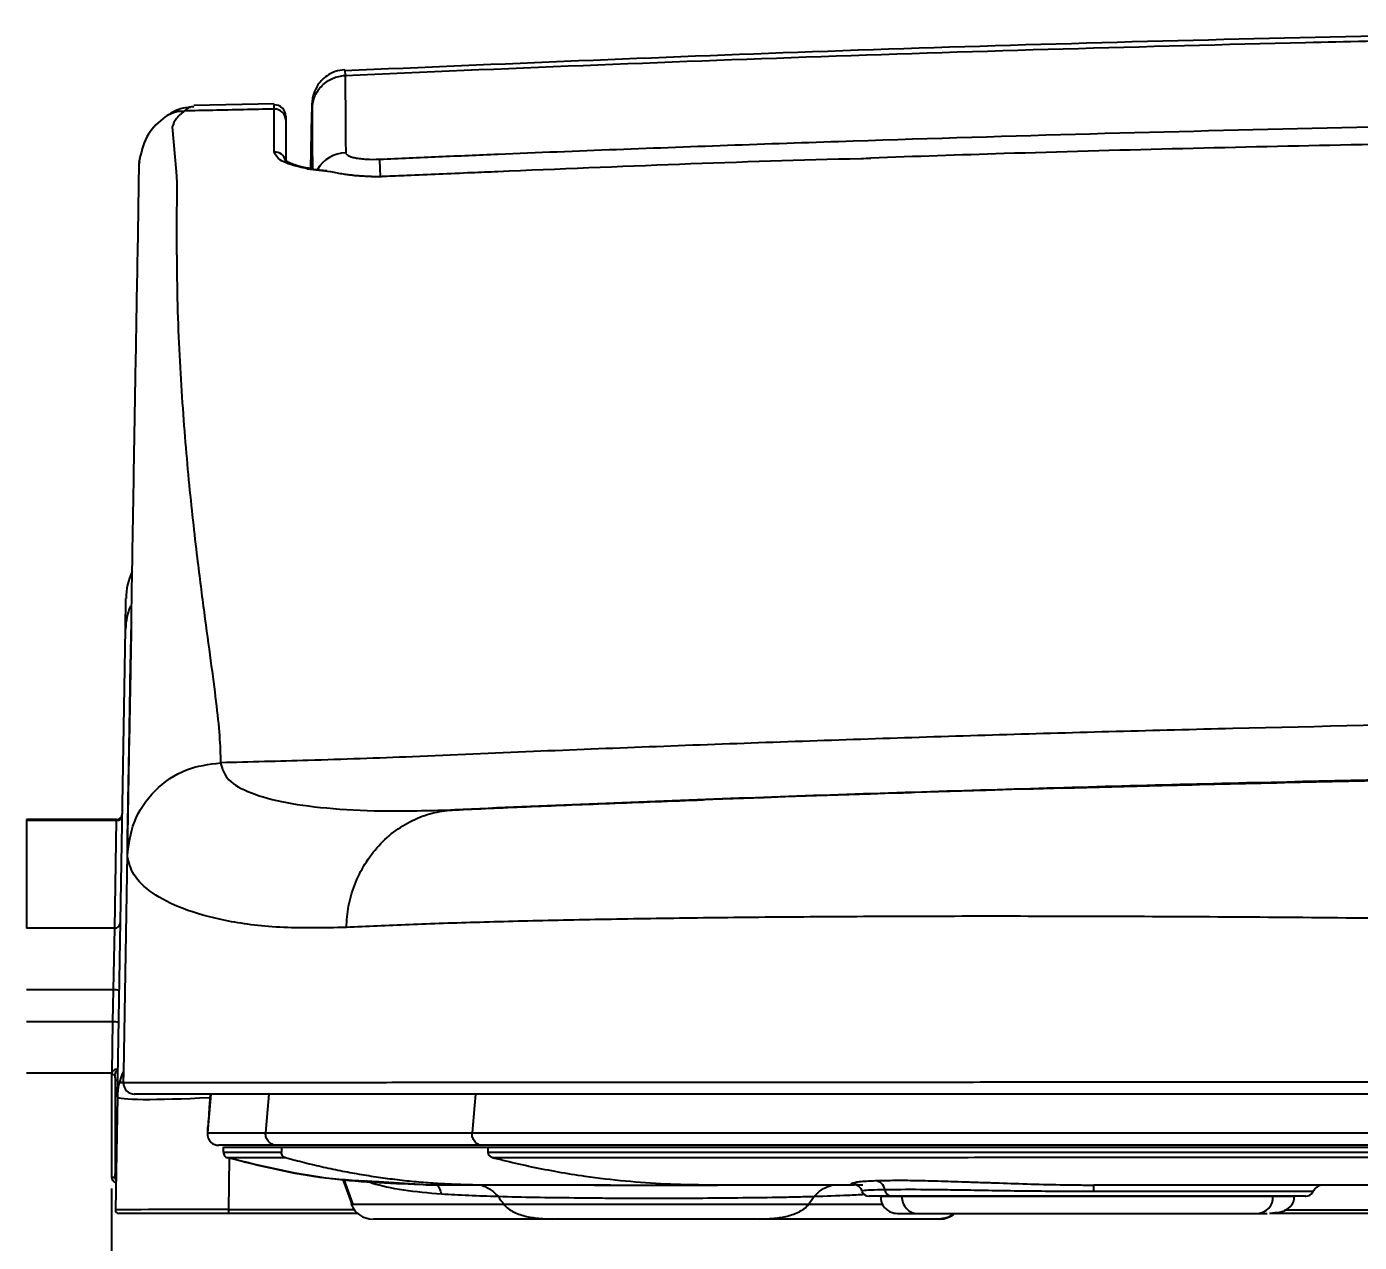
# Model space of a CAD drawing. Header units: millimetres. Extents: x 136 to 1356, y 36 to 868.
# Drawn here: x 903 to 1020.2, y 134.5 to 241.5 of the extents above; entities that cross this region are included whole.
import ezdxf

# ---------------------------------------------------------------- set-up
doc = ezdxf.new("R2010")
doc.units = ezdxf.units.MM
doc.header["$LTSCALE"] = 20
doc.layers.add('____', color=7, linetype='Continuous')
doc.styles.add('style1', font='gbeitc.shx')
doc.styles.add('유형1', font='gbeitc.shx', dxfattribs={"height": 8})
doc.dimstyles.new('ISO-25', dxfattribs={"dimtxt": 2.5, "dimasz": 3, "dimexe": 1.25, "dimexo": 0.5, "dimgap": 1, "dimtad": 3, "dimtoh": 1, "dimdsep": 46, "dimtxsty": '유형1', "dimcen": 2.5, "dimclrd": 5, "dimclre": 5, "dimclrt": 5, "dimadec": 0, "dimazin": 0, "dimtfac": 1, "dimtmove": 0, "dimatfit": 3, "dimfxl": 1, "dimarcsym": 0})

# ---------------------------------------------------------------- blocks, each defined once
blk = doc.blocks.new('*D11')
at = {"layer": '____', "color": 2, "lineweight": -2, "transparency": 16777216}
for p, q in [((1291.55, 139.67), (1291.55, 74.8)), ((910.46, 139.26), (910.46, 74.8)), ((1281.55, 77.3), (920.46, 77.3))]:
    blk.add_line(p, q, dxfattribs=at)
at = {"layer": '____', "color": 2, "transparency": 16777216}
for points in [[(920.46, 78.96), (920.46, 75.63), (910.46, 77.3)], [(1281.55, 78.96), (1281.55, 75.63), (1291.55, 77.3)]]:
    blk.add_solid(points, dxfattribs=at)
at = {"layer": 'Defpoints', "color": 0, "transparency": 16777216}
for p in [(910.46, 140.26), (1291.55, 140.67), (910.46, 77.3)]:
    blk.add_point(p, dxfattribs=at)
at = {"layer": '____', "color": 2, "transparency": 16777216, "insert": (1101, 84.3), "char_height": 12, "attachment_point": 5, "style": 'style1'}
blk.add_mtext('381', dxfattribs=at)
blk = doc.blocks.new('*D12')
at = {"layer": '____', "color": 2, "lineweight": -2, "transparency": 16777216}
for p, q in [((841.8, 142.66), (841.8, 36.17)), ((1291.55, 139.67), (1291.55, 36.17)), ((851.8, 38.67), (1281.55, 38.67))]:
    blk.add_line(p, q, dxfattribs=at)
at = {"layer": '____', "color": 2, "transparency": 16777216}
for points in [[(851.8, 40.34), (851.8, 37.01), (841.8, 38.67)], [(1281.55, 40.34), (1281.55, 37.01), (1291.55, 38.67)]]:
    blk.add_solid(points, dxfattribs=at)
at = {"layer": 'Defpoints', "color": 0, "transparency": 16777216}
for p in [(841.8, 143.66), (1291.55, 140.67), (1291.55, 38.67)]:
    blk.add_point(p, dxfattribs=at)
at = {"layer": '____', "color": 2, "transparency": 16777216, "insert": (1066.67, 45.67), "char_height": 12, "attachment_point": 5, "style": 'style1'}
blk.add_mtext('450', dxfattribs=at)

msp = doc.modelspace()

# ---------------------------------------------------------------- linework, layer by layer
at = {"color": 7, "linetype": 'Continuous', "lineweight": 25}
for p, q in [((924.77, 234.69), (917.72, 234.53)), ((928.07, 233.74), (927.98, 228.98)), ((915.81, 232.66), (916.15, 228.7)), ((925.8, 233.26), (925.8, 229.71)), ((912.91, 229.58), (912.99, 229.89)), ((912.84, 225.48), (912.91, 229.44)), ((912.92, 229.58), (912.91, 229.44)), ((912.91, 229.44), (912.92, 229.58)), ((916.15, 228.7), (916.21, 227.79)), ((927.68, 228.98), (929.73, 228.73)), ((912.83, 224.66), (912.84, 225.48)), ((911.7, 188.48), (911.74, 191.17)), ((912.12, 183.9), (912.21, 189.09)), ((910.98, 147.31), (911.7, 188.48)), ((912.03, 179.09), (911.52, 149.5)), ((962.53, 173.45), (962.48, 173.45)), ((962.53, 173.45), (962.48, 173.45)), ((910.91, 171.72), (903, 171.72)), ((903, 171.72), (903, 171.63)), ((910.91, 171.63), (903, 171.63)), ((903, 171.63), (903, 162.16)), ((910.75, 162.16), (910.91, 171.63)), ((910.91, 171.63), (910.91, 171.72)), ((910.75, 162.16), (903, 162.16)), ((910.64, 156.74), (910.75, 162.16)), ((910.64, 156.74), (903, 156.74)), ((910.59, 153.93), (910.64, 156.74)), ((910.59, 153.93), (903, 153.93)), ((910.51, 149.48), (910.59, 153.93)), ((910.48, 149.41), (903, 149.41)), ((910.46, 149.26), (910.46, 140.26)), ((910.76, 149.26), (910.46, 149.26)), ((910.81, 140.76), (910.81, 148.76)), ((911, 148.76), (910.81, 148.76)), ((910.98, 147.31), (910.81, 137.37)), ((919.2, 147.56), (918.9, 144.15)), ((918.9, 144.15), (918.9, 144.15)), ((920.3, 142.91), (920.3, 142.48)), ((920.31, 142.86), (920.31, 142.91)), ((920.31, 142.44), (920.31, 142.86)), ((920.79, 137.4), (920.86, 141.92)), ((910.81, 140.76), (910.86, 140.76)), ((910.46, 140.26), (910.76, 140.26)), ((930.83, 140.06), (931.62, 137.89)), ((930.9, 140.06), (931.69, 137.86)), ((937.61, 139.6), (933.95, 139.85)), ((938.16, 139.56), (937.61, 139.6)), ((954.38, 139.56), (943.25, 139.56)), ((962.55, 139.56), (961.02, 139.56)), ((920.79, 137.06), (920.79, 137.4)), ((920.79, 137.4), (931.81, 137.4)), ((1013.67, 137.38), (1086.5, 137.38)), ((920.79, 137.06), (911.11, 137.06)), ((932.12, 137.06), (920.79, 137.06)), ((1086.5, 137.06), (1012.33, 137.06))]:
    msp.add_line(p, q, dxfattribs=at)
at = {"color": 7, "linetype": 'Continuous', "lineweight": 25, "flags": 128}
for points in [[(930.98, 237.62), (930.99, 237.65), (931.02, 237.18), (931.02, 237.18), (931.02, 237.18)], [(924.77, 230.46), (924.77, 230.9), (924.77, 232.66), (924.77, 234.23)], [(928.18, 228.95), (928.18, 229), (928.16, 231.17), (928.14, 234.3)], [(994.1, 174.48), (993.94, 174.47), (993.84, 174.47), (993.73, 174.47), (993.69, 174.47), (993.38, 174.46), (992.87, 174.44), (992.45, 174.43), (992.05, 174.42), (991.56, 174.4), (989.68, 174.35), (987.41, 174.28), (987.02, 174.27), (986.72, 174.26), (986.31, 174.25), (985.26, 174.22), (981.16, 174.09), (980.83, 174.08), (980.47, 174.07), (980.09, 174.06), (980.08, 174.05), (980.08, 174.05), (980.07, 174.05), (980.07, 174.05), (980.07, 174.05), (980.07, 174.05), (980.07, 174.05), (980.07, 174.05), (980.07, 174.05), (980.07, 174.05), (980.07, 174.05), (980.07, 174.05), (980.07, 174.05), (980.07, 174.05), (980.06, 174.05), (980.06, 174.05), (980.05, 174.05), (980.05, 174.05), (980.05, 174.05), (980.05, 174.05), (980.05, 174.05), (980.05, 174.05), (980.05, 174.05), (980.04, 174.05), (980.04, 174.05), (980.04, 174.05), (980.04, 174.05), (980.04, 174.05), (980.04, 174.05), (980.04, 174.05), (980.04, 174.05), (980.04, 174.05), (980.04, 174.05), (980.04, 174.05), (980.03, 174.05), (980.01, 174.05), (979.95, 174.05), (979.66, 174.04), (979.17, 174.03), (977.24, 173.96), (975.33, 173.9), (973.44, 173.84), (971.57, 173.77), (969.72, 173.71), (967.88, 173.64), (966.06, 173.58), (964.26, 173.51), (963.37, 173.48), (962.92, 173.47), (962.68, 173.46), (962.54, 173.45), (962.5, 173.45), (962.49, 173.45), (962.49, 173.45), (962.49, 173.45), (962.49, 173.45), (962.49, 173.45), (962.49, 173.45), (962.49, 173.45), (962.49, 173.45), (962.49, 173.45), (962.49, 173.45), (962.49, 173.45), (962.49, 173.45), (962.49, 173.45), (962.49, 173.45), (962.49, 173.45), (962.49, 173.45), (962.49, 173.45), (962.49, 173.45), (962.49, 173.45), (962.49, 173.45), (962.49, 173.45), (962.49, 173.45), (962.49, 173.45), (962.49, 173.45), (962.49, 173.45), (962.48, 173.45), (962.48, 173.45), (962.48, 173.45)], [(924.03, 144.15), (924.21, 146.2), (924.33, 147.56)], [(942.49, 147.56), (942.4, 146.55), (942.19, 144.15)]]:
    msp.add_lwpolyline(points, dxfattribs=at)
at = {"color": 7, "linetype": 'Continuous', "lineweight": 25}
for centre, radius, start, end in [((924.8, 233.6), 1, 359.9347, 91.8811), ((924.81, 233.24), 0.989, 0.7436, 92.2039), ((924.81, 229.46), 0.997, 14.5814, 91.9184), ((931.17, 227.38), 3.01, 91.8674, 149.5909), ((760.58, 221.3), 173.69, 2.337, 2.8092), ((917.74, 191.06), 6, 155.6207, 179), ((917.17, 188.38), 5.47, 157.2313, 178.9533), ((910.91, 172.22), 0.5, 269.8807, 359), ((910.92, 172.12), 0.497, 269.6325, 358.6564), ((910.75, 162.66), 0.497, 269.6325, 358.6564), ((910.74, 155.39), 1.35, 72.8348, 94.2682), ((910.69, 152.58), 1.35, 72.8348, 94.2682), ((910.96, 149.26), 0.5, 90, 180), ((911.26, 149.26), 0.5, 118.5663, 180.057), ((916.46, 147.21), 5.48, 155.1428, 178.9463), ((912.5, 148.56), 1, 179.0012, 270), ((919.9, 144.06), 1, 174.9999, 228.9719), ((919.9, 144.06), 1, 175, 229.016), ((919.9, 144.06), 1, 229.0161, 269.9999), ((910.96, 140.26), 0.5, 180, 257.5567), ((911.26, 140.26), 0.501, 179.9852, 215.1066), ((977.55, 139.01), 0.951, 7.9579, 81.3996), ((1017.08, 138.56), 1, 90.1379, 156.941), ((977.12, 139.27), 0.7, 202.5383, 270.0003), ((979.14, 139.22), 0.65, 187.0957, 267.4514), ((1011.22, 138.49), 1.43, 273.2987, 2.9566), ((1015.53, 139.27), 0.7, 269.9997, 332.7852), ((911.11, 137.36), 0.3, 179, 270), ((933.43, 138.57), 2, 200.4477, 270.0037), ((983.34, 138.57), 2, 270, 310.5658)]:
    msp.add_arc(centre, radius, start, end, dxfattribs=at)
for centre, major_axis, ratio, start_param, end_param in [((920.99, 147.95), (10.01, 0.63), 0.057409, 3.136958, 4.517466), ((920.81, 137.36), (10, -0.01), 0.003914, 1.573008, 3.141526)]:
    msp.add_ellipse(centre, major_axis=major_axis, ratio=ratio, start_param=start_param, end_param=end_param, dxfattribs=at)
for points, knots in [([(1100.8, 241.48), (1086.5, 241.44), (1057.9, 241.35), (1015.01, 240.57), (972.69, 239.38), (944.69, 238.18), (930.97, 237.59)], [0, 0, 0, 0, 0.252473, 0.504957, 0.757449, 1, 1, 1, 1]), ([(931.02, 237.18), (944.97, 237.81), (973.13, 238.95), (1008.41, 239.96), (1036.83, 240.54), (1058.15, 240.84), (1075.92, 240.99), (1088.36, 241.04), (1095.47, 241.06), (1099.02, 241.06), (1100.8, 241.06)], [0, 0, 0, 0, 0.2456985, 0.4956985, 0.6206985, 0.7456985, 0.8706985, 0.9331985, 0.9644485, 0.9956985, 0.9956985, 0.9956985, 0.9956985]), ([(930.98, 237.67), (930.69, 237.64), (930.14, 237.58), (929.44, 237.21), (928.91, 236.75), (928.55, 236.27), (928.33, 235.82), (928.21, 235.45), (928.16, 235.21), (928.14, 235.06), (928.12, 234.91), (928.11, 234.76), (928.1, 234.48), (928.08, 234.18), (928.07, 233.82), (928.07, 233.77)], [0, 0, 0, 0, 0.088773, 0.171279, 0.24285, 0.305268, 0.3586, 0.401755, 0.431383, 0.457657, 0.495256, 0.571491, 0.716035, 0.959201, 1, 1, 1, 1]), ([(928.14, 234.3), (928.14, 234.67), (928.22, 235.04), (928.51, 235.72), (928.73, 236.04), (929.26, 236.56), (929.57, 236.78), (930.27, 237.08), (930.64, 237.16), (931.02, 237.18)], [0, 0, 0, 0, 0.25, 0.25, 0.5, 0.5, 0.75, 0.75, 1, 1, 1, 1]), ([(931.02, 237.18), (931.02, 236.74), (931.03, 236.3), (931.03, 235.86), (931.04, 234.98), (931.04, 234.1), (931.05, 233.22), (931.06, 232.27), (931.06, 231.33), (931.07, 230.38)], [0, 0, 0, 0, 0.006, 0.006, 0.006, 0.018, 0.018, 0.018, 0.03089341, 0.03089341, 0.03089341, 0.03089341]), ([(924.77, 234.23), (924.77, 234.4), (924.77, 234.62), (924.78, 234.56), (924.78, 234.55)], [0, 0, 0, 0, 0.758719, 1, 1, 1, 1]), ([(928.14, 234.3), (928.13, 234.67), (928.13, 234.81), (928.11, 234.67), (928.1, 234.56), (928.09, 234.24), (928.08, 234.02), (928.07, 233.74)], [0, 0, 0, 0, 0.5, 0.5, 0.75, 0.75, 1, 1, 1, 1]), ([(915.18, 233.55), (914.63, 233.08), (913.51, 232.13), (913.14, 230.64), (912.94, 229.88)], [0, 0, 0, 0, 0.4900706, 1, 1, 1, 1]), ([(917.42, 234.37), (917.13, 234.36), (916.38, 234.31), (915.64, 233.84), (915.18, 233.55)], [0, 0, 0, 0, 0.389647, 1, 1, 1, 1]), ([(915.2, 233.51), (915.43, 233.68), (915.92, 234.03), (916.55, 234.05), (916.89, 234.07)], [0, 0, 0, 0, 0.456332, 1, 1, 1, 1]), ([(916.89, 234.07), (916.63, 233.85), (916.08, 233.38), (915.9, 232.91), (915.81, 232.66)], [0, 0, 0, 0, 0.473704, 1, 1, 1, 1]), ([(917.72, 234.4), (917.65, 234.41), (917.36, 234.46), (917.09, 234.24), (916.89, 234.07)], [0, 0, 0, 0, 0.2531022, 1, 1, 1, 1]), ([(924.77, 234.23), (922.98, 234.19), (920.35, 234.13), (917.72, 234.08), (916.89, 234.07)], [0, 0, 0, 0, 0.683293, 1, 1, 1, 1]), ([(925.8, 233.57), (925.8, 233.57), (925.8, 233.6), (925.8, 233.42), (925.8, 233.26)], [0, 0, 0, 0, 0.068199, 1, 1, 1, 1]), ([(934.06, 229.82), (934.93, 229.85), (935.79, 229.89), (937.53, 229.97), (938.4, 230.01), (941, 230.12), (942.74, 230.19), (947.94, 230.41), (951.42, 230.55), (961.83, 230.95), (968.78, 231.2), (989.62, 231.89), (1003.51, 232.27), (1031.31, 232.87), (1045.2, 233.09), (1066.05, 233.31), (1073, 233.37), (1083.43, 233.43), (1086.9, 233.44), (1093.85, 233.46), (1097.33, 233.46), (1100.8, 233.46)], [0, 0, 0, 0, 0.015625, 0.015625, 0.03125, 0.03125, 0.0625, 0.0625, 0.125, 0.125, 0.25, 0.25, 0.5, 0.5, 0.75, 0.75, 0.875, 0.875, 0.9375, 0.9375, 1, 1, 1, 1]), ([(1100.8, 231.84), (1095, 231.84), (1077.75, 231.81), (1050.35, 231.58), (1018.87, 231.1), (994.94, 230.52), (981.17, 230.05), (977.26, 229.92)], [0, 0, 0, 0, 0.140741, 0.418891, 0.665366, 0.904962, 1, 1, 1, 1]), ([(927.68, 228.98), (927.44, 229.03), (926.43, 229.24), (925.11, 229.72), (924.88, 230.21), (924.77, 230.46)], [0, 0, 0, 0, 0.133428, 0.566785, 1, 1, 1, 1]), ([(931.07, 230.38), (931.07, 230.34), (931.09, 230.3), (931.16, 230.21), (931.22, 230.17), (931.36, 230.1), (931.45, 230.06), (931.66, 229.99), (931.78, 229.96), (932.06, 229.91), (932.21, 229.89), (932.53, 229.85), (932.71, 229.83), (933.26, 229.8), (933.66, 229.8), (934.06, 229.82)], [0, 0, 0, 0, 0.125, 0.125, 0.25, 0.25, 0.375, 0.375, 0.5, 0.5, 0.625, 0.625, 0.75, 0.75, 1, 1, 1, 1]), ([(942.13, 228.65), (942.9, 228.68), (954.34, 229.16), (966.04, 229.65), (976.98, 229.9), (977.26, 229.91)], [0, 0, 0, 0, 0.066242, 0.976613, 1, 1, 1, 1]), ([(927.8, 229.02), (927.72, 229.03), (927.25, 229.11), (926.64, 229.29), (926.04, 229.52), (925.75, 229.71), (925.75, 229.71), (925.75, 229.71)], [0, 0, 0, 0, 0.0552121, 0.3497187, 0.6083622, 0.846033, 1, 1, 1, 1]), ([(929.4, 228.78), (929.18, 228.8), (928.58, 228.86), (928.1, 228.95), (927.8, 229.02)], [0, 0, 0, 0, 0.357425, 1, 1, 1, 1]), ([(929.73, 228.73), (929.92, 228.69), (930.27, 228.62), (930.81, 228.53), (931.27, 228.47), (931.68, 228.42), (932.05, 228.38), (932.37, 228.36), (932.65, 228.34), (932.89, 228.33), (933.1, 228.32), (933.29, 228.31), (933.45, 228.31), (933.6, 228.31), (933.72, 228.31), (933.83, 228.31), (933.92, 228.31), (934, 228.31), (934.07, 228.31), (934.12, 228.31), (934.17, 228.31), (934.21, 228.31), (934.25, 228.31), (934.27, 228.31), (934.32, 228.32), (934.38, 228.32), (934.44, 228.32), (934.46, 228.32)], [0, 0, 0, 0, 0.143822, 0.263485, 0.364919, 0.451675, 0.526283, 0.590674, 0.646391, 0.694697, 0.736644, 0.773117, 0.804854, 0.832472, 0.856478, 0.877287, 0.895242, 0.910634, 0.923726, 0.934767, 0.944003, 0.951676, 0.958014, 0.963225, 0.967497, 0.984582, 1, 1, 1, 1]), ([(934.46, 228.32), (935.13, 228.35), (937.68, 228.45), (940.24, 228.56), (942.13, 228.65)], [0, 0, 0, 0, 0.260704, 1, 1, 1, 1]), ([(916.21, 227.79), (916.19, 224.51), (916.16, 217.95), (916.59, 209.27), (917.23, 201.45), (917.95, 195.05), (918.62, 189.83), (919.2, 185.62), (919.67, 182.02), (920, 178.98), (920.04, 177.47), (920.06, 176.71)], [0, 0, 0, 0, 0.1252092, 0.2503883, 0.3756258, 0.5007224, 0.600616, 0.700446, 0.8002842, 0.9002086, 1, 1, 1, 1]), ([(912.21, 189.09), (912.21, 189.09), (912.25, 191.41), (912.34, 196.8), (912.49, 205.35), (912.65, 214.66), (912.77, 221.33), (912.83, 224.66)], [0, 0, 0, 0, 0.00031, 0.2504, 0.500513, 0.750287, 1, 1, 1, 1]), ([(912.21, 189.09), (912.21, 188.93), (912.19, 188.05), (912.15, 185.63), (912.09, 182.51), (912.05, 179.99), (912.03, 179.09)], [0, 0, 0, 0, 0.082868, 0.440687, 0.801687, 1, 1, 1, 1]), ([(911.93, 172.89), (911.93, 173.4), (911.96, 175), (912.03, 178.61), (912.08, 181.81), (912.12, 183.78), (912.12, 183.9)], [0, 0, 0, 0, 0.184302, 0.579738, 0.974833, 1, 1, 1, 1]), ([(1100.8, 180.82), (1085.52, 180.77), (1054.96, 180.67), (1020.98, 180.03), (998.86, 179.46), (988.59, 179.17), (978.32, 178.84), (968.04, 178.49), (957.79, 178.11), (947.43, 177.7), (940.49, 177.39), (936.94, 177.24)], [0, 0, 0, 0, 0.279628, 0.559337, 0.621961, 0.684577, 0.74741, 0.81014, 0.872841, 0.934977, 1, 1, 1, 1]), ([(936.94, 177.24), (933.88, 177.12), (928.26, 176.92), (922.63, 176.78), (920.06, 176.71)], [0, 0, 0, 0, 0.543576, 1, 1, 1, 1]), ([(911.87, 168.51), (911.99, 169.53), (912.26, 171.65), (914.16, 174.39), (916.9, 176.3), (919.03, 176.58), (920.06, 176.71)], [0, 0, 0, 0, 0.2406335, 0.5, 0.7593665, 1, 1, 1, 1]), ([(920.06, 176.71), (920.21, 176.19), (920.52, 175.16), (922.6, 174.01), (925.7, 173.16), (929.83, 172.64), (934.76, 172.41), (938.69, 172.52), (940.66, 172.57)], [0, 0, 0, 0, 0.16739, 0.334623, 0.501594, 0.668201, 0.834187, 1, 1, 1, 1]), ([(1100.8, 176.01), (1085.85, 175.96), (1055.94, 175.87), (1022.12, 175.24), (999.36, 174.66), (987.63, 174.32), (975.91, 173.95), (964.18, 173.54), (952.44, 173.09), (944.6, 172.75), (940.66, 172.57)], [0, 0, 0, 0, 0.280029, 0.560141, 0.633288, 0.706417, 0.779892, 0.853025, 0.92615, 1, 1, 1, 1]), ([(994.1, 174.48), (997, 174.56), (1003.24, 174.73), (1013.57, 174.98), (1024.9, 175.23), (1036.74, 175.44), (1048.19, 175.62), (1059.12, 175.75), (1069.4, 175.85), (1079.81, 175.92), (1090.3, 175.96), (1097.3, 175.96), (1100.8, 175.97)], [0, 0, 0, 0, 0.099676, 0.2143, 0.328817, 0.441976, 0.554025, 0.643554, 0.73329, 0.822362, 0.911033, 1, 1, 1, 1]), ([(911.87, 168.51), (911.87, 169.27), (911.88, 170.44), (911.91, 172.26), (911.93, 172.89)], [0, 0, 0, 0, 0.651993, 1, 1, 1, 1]), ([(931.13, 162.22), (931.17, 162.85), (931.27, 164.13), (931.82, 166.03), (932.71, 167.84), (933.94, 169.46), (935.43, 170.8), (937.12, 171.78), (938.87, 172.4), (940.07, 172.52), (940.66, 172.57)], [0, 0, 0, 0, 0.117282, 0.240938, 0.369241, 0.5, 0.630759, 0.759062, 0.882718, 1, 1, 1, 1]), ([(940.66, 172.57), (942.7, 172.66), (946.77, 172.84), (954.08, 173.14), (959.72, 173.35), (962.53, 173.45)], [0, 0, 0, 0, 0.33507, 0.66831, 1, 1, 1, 1]), ([(931.13, 162.22), (929.1, 162.19), (925.05, 162.11), (920.33, 162.77), (916.58, 163.82), (913.92, 165.23), (912.24, 166.83), (911.99, 167.95), (911.87, 168.51)], [0, 0, 0, 0, 0.166895, 0.333562, 0.500355, 0.667039, 0.833639, 1, 1, 1, 1]), ([(1100.8, 161.36), (1096.91, 161.48), (1089.14, 161.71), (1077.57, 162.02), (1066.13, 162.3), (1054.91, 162.53), (1043.08, 162.75), (1030.79, 162.93), (1018.2, 163.07), (1006.25, 163.16), (995.01, 163.2), (984.51, 163.21), (974.72, 163.17), (965.64, 163.1), (957.28, 162.99), (949.65, 162.85), (942.76, 162.68), (936.51, 162.47), (932.93, 162.3), (931.13, 162.22)], [0, 0, 0, 0, 0.050381, 0.100547, 0.150791, 0.201226, 0.251297, 0.3136, 0.376092, 0.438895, 0.501351, 0.563509, 0.625742, 0.688313, 0.750899, 0.813086, 0.875185, 0.937471, 1, 1, 1, 1]), ([(910.81, 148.76), (910.81, 148.89), (910.8, 149.02), (910.78, 149.21), (910.77, 149.26), (910.76, 149.26)], [0, 0, 0, 0, 0.5, 0.5, 1, 1, 1, 1]), ([(911.52, 149.5), (911.51, 149.23), (911.5, 148.7), (911.5, 148.62), (911.5, 148.58)], [0, 0, 0, 0, 0.493877, 1, 1, 1, 1]), ([(911.5, 148.58), (911.46, 148.58), (911.38, 148.58), (911.22, 148.58), (911.38, 148.58), (912.6, 148.58), (915.1, 148.58), (918.82, 148.58), (923.79, 148.59), (929.98, 148.59), (936.59, 148.6), (943.23, 148.6), (949.56, 148.6), (956.44, 148.61), (963.86, 148.61), (971.82, 148.62), (980.47, 148.62), (989.82, 148.63), (999.89, 148.63), (1010.53, 148.63), (1021.69, 148.64), (1033.44, 148.64), (1045.8, 148.64), (1055.17, 148.64), (1063.48, 148.65), (1069.92, 148.65), (1078.1, 148.65), (1085.61, 148.65), (1093.18, 148.65), (1098.26, 148.65), (1100.8, 148.65)], [0, 0, 0, 0, 0.06314, 0.126279, 0.189407, 0.237433, 0.285562, 0.333687, 0.381709, 0.428947, 0.476183, 0.508322, 0.54048, 0.572616, 0.60419, 0.635786, 0.667354, 0.700031, 0.732743, 0.76541, 0.797671, 0.829928, 0.863069, 0.896207, 0.902195, 0.926162, 0.944528, 0.962893, 0.981446, 1, 1, 1, 1]), ([(1100.8, 147.56), (1097.31, 147.56), (1090.32, 147.56), (1079.83, 147.56), (1069.36, 147.56), (1058.2, 147.56), (1046.5, 147.56), (1034.32, 147.56), (1022.51, 147.56), (1011.33, 147.56), (1000.89, 147.56), (991.19, 147.56), (981.94, 147.56), (973.18, 147.56), (964.94, 147.56), (957.41, 147.56), (950.56, 147.56), (944.37, 147.56), (938.69, 147.56), (933.55, 147.56), (928.94, 147.56), (924.6, 147.56), (920.69, 147.56), (917.38, 147.56), (914.85, 147.56), (913.3, 147.56), (912.59, 147.56), (912.41, 147.56), (912.46, 147.56), (912.5, 147.56)], [0, 0, 0, 0, 0.0256131, 0.0512256, 0.0773595, 0.1034935, 0.135656, 0.1678208, 0.2009025, 0.2339878, 0.2654703, 0.2969928, 0.3284843, 0.3611767, 0.3939012, 0.4266003, 0.4580753, 0.4895716, 0.5210499, 0.5532084, 0.5853852, 0.6175456, 0.6567429, 0.6959693, 0.7351683, 0.7753448, 0.8155601, 0.8557717, 1, 1, 1, 1]), ([(919.14, 147.56), (919.14, 147.54), (919.1, 146.86), (919.03, 145.92), (918.96, 144.86), (918.88, 144.26), (918.9, 144.18), (918.9, 144.15)], [0, 0, 0, 0, 0.008893, 0.269407, 0.529921, 0.764963, 1, 1, 1, 1]), ([(918.9, 144.15), (918.93, 144.15), (919.06, 144.15), (919.52, 144.15), (920.17, 144.15), (921.23, 144.15), (922.48, 144.15), (923.2, 144.15), (924.03, 144.15)], [0, 0, 0, 0, 0.25, 0.25, 0.5, 0.75, 0.75, 1, 1, 1, 1]), ([(925.01, 143.06), (923.36, 143.06), (922.12, 143.06), (920.41, 143.06), (919.96, 143.06), (919.9, 143.06)], [0, 0, 0, 0, 0.5, 0.5, 1, 1, 1, 1]), ([(925.01, 143.06), (924.88, 143.06), (924.74, 143.09), (924.49, 143.2), (924.38, 143.28), (924.19, 143.49), (924.12, 143.61), (924.04, 143.87), (924.02, 144.01), (924.03, 144.15)], [0, 0, 0, 0, 0.25, 0.25, 0.5, 0.5, 0.75, 0.75, 1, 1, 1, 1]), ([(924.03, 144.15), (925.02, 144.15), (926.16, 144.15), (928.01, 144.15), (928.65, 144.15), (929.99, 144.15), (930.68, 144.16), (932.14, 144.16), (932.91, 144.16), (934.52, 144.16), (935.37, 144.16), (937.17, 144.15), (938.11, 144.15), (940.09, 144.15), (941.12, 144.15), (942.19, 144.15)], [0, 0, 0, 0, 0.25, 0.25, 0.375, 0.375, 0.5, 0.5, 0.625, 0.625, 0.75, 0.75, 0.875, 0.875, 1, 1, 1, 1]), ([(943.11, 143.06), (940.97, 143.06), (939, 143.06), (936.31, 143.06), (935.47, 143.06), (933.86, 143.06), (933.09, 143.06), (931.64, 143.06), (930.95, 143.06), (929.62, 143.06), (928.98, 143.06), (927.13, 143.06), (926, 143.06), (925.01, 143.06)], [0, 0, 0, 0, 0.25, 0.25, 0.375, 0.375, 0.5, 0.5, 0.625, 0.625, 0.75, 0.75, 1, 1, 1, 1]), ([(943.11, 143.06), (942.98, 143.06), (942.85, 143.09), (942.62, 143.2), (942.51, 143.28), (942.34, 143.49), (942.28, 143.61), (942.19, 143.87), (942.18, 144.01), (942.19, 144.15)], [0, 0, 0, 0, 0.25, 0.25, 0.5, 0.5, 0.75, 0.75, 1, 1, 1, 1]), ([(942.19, 144.15), (945.67, 144.15), (949.53, 144.15), (958.07, 144.15), (962.74, 144.15), (969.15, 144.15), (970.46, 144.15), (973.13, 144.15), (974.49, 144.15), (978.64, 144.15), (981.5, 144.15), (990.38, 144.15), (996.7, 144.15), (1006.83, 144.15), (1010.32, 144.15), (1015.73, 144.15), (1017.57, 144.15), (1021.28, 144.15), (1023.15, 144.15), (1032.61, 144.15), (1040.49, 144.15), (1050.77, 144.15), (1052.85, 144.15), (1057.05, 144.15), (1059.17, 144.15), (1065.59, 144.15), (1069.92, 144.15), (1078.67, 144.15), (1083.07, 144.15), (1091.9, 144.15), (1096.34, 144.15), (1100.8, 144.15)], [0, 0, 0, 0, 0.125, 0.125, 0.25, 0.25, 0.28125, 0.28125, 0.3125, 0.3125, 0.375, 0.375, 0.5, 0.5, 0.5625, 0.5625, 0.59375, 0.59375, 0.625, 0.625, 0.75, 0.75, 0.78125, 0.78125, 0.8125, 0.8125, 0.875, 0.875, 0.9375, 0.9375, 1, 1, 1, 1]), ([(1100.8, 143.06), (1096.36, 143.06), (1091.95, 143.06), (1083.2, 143.06), (1078.86, 143.06), (1070.24, 143.06), (1065.96, 143.06), (1060.64, 143.06), (1059.58, 143.06), (1057.47, 143.06), (1054.32, 143.06), (1051.21, 143.06), (1040.97, 143.06), (1033.13, 143.06), (1023.7, 143.06), (1021.84, 143.06), (1018.15, 143.06), (1016.32, 143.06), (1010.93, 143.06), (1007.46, 143.06), (997.37, 143.06), (991.08, 143.06), (982.24, 143.06), (979.39, 143.06), (975.26, 143.06), (973.9, 143.06), (971.24, 143.06), (969.94, 143.06), (963.56, 143.06), (958.91, 143.06), (950.42, 143.06), (946.57, 143.06), (943.11, 143.06)], [0, 0, 0, 0, 0.0625, 0.0625, 0.125, 0.125, 0.1875, 0.1875, 0.203125, 0.203125, 0.21875, 0.25, 0.25, 0.375, 0.375, 0.40625, 0.40625, 0.4375, 0.4375, 0.5, 0.5, 0.625, 0.625, 0.6875, 0.6875, 0.71875, 0.71875, 0.75, 0.75, 0.875, 0.875, 1, 1, 1, 1]), ([(925.41, 142.86), (923.77, 142.86), (922.53, 142.86), (920.83, 142.86), (920.37, 142.86), (920.31, 142.86)], [0, 0, 0, 0, 0.5, 0.5, 1, 1, 1, 1]), ([(920.31, 142.44), (920.37, 142.44), (920.83, 142.44), (922.11, 142.44), (922.63, 142.44), (923.56, 142.44), (923.9, 142.44), (924.62, 142.44), (925, 142.44), (925.41, 142.44)], [0, 0, 0, 0, 0.5, 0.5, 0.75, 0.75, 0.875, 0.875, 1, 1, 1, 1]), ([(920.31, 142.44), (920.31, 142.44), (920.31, 142.44), (920.31, 142.44), (920.31, 142.44), (920.31, 142.44), (920.31, 142.44), (920.31, 142.44), (920.31, 142.44), (920.31, 142.44), (920.31, 142.44), (920.31, 142.44), (920.31, 142.44)], [0, 0, 0, 0, 0.0000183661, 0.0000183661, 0.0000183661, 0.0000574994, 0.0000574994, 0.0000574994, 0.0000966326, 0.0000966326, 0.0000966326, 0.0001357659, 0.0001357659, 0.0001357659, 0.0001357659]), ([(920.31, 142.44), (920.31, 142.33), (920.35, 142.22), (920.48, 142.05), (920.57, 141.99), (920.67, 141.96)], [0, 0, 0, 0, 0.5, 0.5, 1, 1, 1, 1]), ([(920.31, 142.44), (920.31, 142.33), (920.34, 142.22), (920.48, 142.05), (920.57, 141.99), (920.67, 141.96)], [0, 0, 0, 0, 0.5, 0.5, 1, 1, 1, 1]), ([(925.78, 141.96), (925.37, 141.96), (924.98, 141.96), (924.26, 141.96), (923.93, 141.96), (922.99, 141.96), (922.47, 141.96), (921.2, 141.96), (920.74, 141.96), (920.67, 141.96)], [0, 0, 0, 0, 0.125, 0.125, 0.25, 0.25, 0.5, 0.5, 1, 1, 1, 1]), ([(920.67, 141.96), (920.67, 141.96), (920.67, 141.96), (920.67, 141.96), (920.67, 141.96), (920.67, 141.96), (920.67, 141.96), (920.67, 141.96), (920.67, 141.96), (920.67, 141.96)], [0, 0, 0, 0, 0.0000387722, 0.0000387722, 0.0000387722, 0.0000775444, 0.0000775444, 0.0000775444, 0.0001264745, 0.0001264745, 0.0001264745, 0.0001264745]), ([(937.61, 139.6), (934.84, 139.7), (929.11, 139.9), (923.55, 141.26), (920.67, 141.96)], [0, 0, 0, 0, 0.483779, 1, 1, 1, 1]), ([(933.95, 139.85), (932.4, 139.92), (927.91, 140.12), (923.54, 141.23), (920.67, 141.96)], [0, 0, 0, 0, 0.343038, 1, 1, 1, 1]), ([(925.41, 142.86), (925.41, 142.76), (925.42, 142.63), (925.41, 142.48), (925.41, 142.44)], [0.98864294, 0.98864294, 0.98864294, 0.98864294, 0.99645544, 1, 1, 1, 1]), ([(925.78, 141.96), (925.67, 141.99), (925.58, 142.05), (925.45, 142.22), (925.41, 142.33), (925.41, 142.44)], [0, 0, 0, 0, 0.5, 0.5, 1, 1, 1, 1]), ([(943.25, 139.56), (942.98, 139.56), (942.44, 139.56), (941.62, 139.58), (940.8, 139.61), (939.97, 139.64), (939.15, 139.69), (938.32, 139.75), (937.49, 139.81), (936.66, 139.89), (935.82, 139.98), (934.99, 140.09), (934.15, 140.2), (933.32, 140.32), (932.48, 140.46), (931.64, 140.61), (930.8, 140.76), (929.96, 140.93), (929.12, 141.11), (928.28, 141.31), (927.45, 141.51), (926.61, 141.73), (926.05, 141.88), (925.78, 141.96)], [0, 0, 0, 0, 0.046003, 0.092189, 0.138556, 0.1851, 0.231819, 0.278707, 0.325763, 0.372983, 0.420363, 0.467899, 0.515588, 0.563426, 0.611409, 0.659533, 0.707794, 0.756188, 0.80471, 0.853357, 0.902123, 0.951006, 1, 1, 1, 1]), ([(943.61, 142.44), (943.61, 142.49), (943.61, 142.63), (943.61, 142.77), (943.61, 142.86)], [0.98864898, 0.98864898, 0.98864898, 0.98864898, 0.9921875, 1, 1, 1, 1]), ([(1100.8, 142.86), (1096.37, 142.86), (1091.97, 142.86), (1083.26, 142.86), (1078.94, 142.86), (1070.37, 142.86), (1066.12, 142.86), (1059.79, 142.86), (1057.7, 142.86), (1054.56, 142.86), (1053.52, 142.86), (1051.44, 142.86), (1050.41, 142.86), (1041.17, 142.86), (1033.33, 142.86), (1022.08, 142.86), (1018.42, 142.86), (1013.94, 142.86), (1013.04, 142.86), (1011.27, 142.86), (1010.39, 142.86), (1007.77, 142.86), (1006.06, 142.86), (997.63, 142.86), (991.35, 142.86), (979.6, 142.86), (974.14, 142.86), (967.78, 142.86), (966.53, 142.86), (964.08, 142.86), (962.89, 142.86), (959.39, 142.86), (957.18, 142.86), (950.84, 142.86), (947.03, 142.86), (943.61, 142.86)], [0, 0, 0, 0, 0.0625, 0.0625, 0.125, 0.125, 0.1875, 0.1875, 0.21875, 0.21875, 0.234375, 0.234375, 0.25, 0.25, 0.375, 0.375, 0.4375, 0.4375, 0.453125, 0.453125, 0.46875, 0.46875, 0.5, 0.5, 0.625, 0.625, 0.75, 0.75, 0.78125, 0.78125, 0.8125, 0.8125, 0.875, 0.875, 1, 1, 1, 1]), ([(943.61, 142.44), (945.33, 142.44), (947.16, 142.45), (951.03, 142.45), (953.06, 142.45), (959.43, 142.45), (964.06, 142.45), (974.15, 142.45), (979.6, 142.45), (987.01, 142.45), (988.52, 142.45), (991.61, 142.45), (993.17, 142.45), (997.93, 142.45), (1001.2, 142.45), (1011.28, 142.45), (1018.37, 142.45), (1027.76, 142.45), (1029.66, 142.45), (1032.56, 142.45), (1033.53, 142.45), (1035.49, 142.45), (1036.48, 142.45), (1041.43, 142.45), (1045.44, 142.45), (1057.63, 142.45), (1065.97, 142.46), (1078.8, 142.46), (1083.14, 142.46), (1089.72, 142.46), (1091.94, 142.46), (1096.37, 142.46), (1098.58, 142.46), (1100.8, 142.46)], [0, 0, 0, 0, 0.0625, 0.0625, 0.125, 0.125, 0.25, 0.25, 0.375, 0.375, 0.40625, 0.40625, 0.4375, 0.4375, 0.5, 0.5, 0.625, 0.625, 0.65625, 0.65625, 0.671875, 0.671875, 0.6875, 0.6875, 0.75, 0.75, 0.875, 0.875, 0.9375, 0.9375, 0.96875, 0.96875, 1, 1, 1, 1]), ([(943.99, 141.96), (943.97, 141.97), (943.9, 141.99), (943.75, 142.08), (943.63, 142.25), (943.62, 142.39), (943.61, 142.44)], [0.97070655, 0.97070655, 0.97070655, 0.97070655, 0.97265625, 0.9765625, 0.984375, 0.98864898, 0.98864898, 0.98864898, 0.98864898]), ([(1100.8, 141.97), (1098.59, 141.97), (1096.38, 141.97), (1091.96, 141.97), (1089.75, 141.97), (1083.18, 141.97), (1078.86, 141.97), (1066.06, 141.97), (1057.74, 141.97), (1045.58, 141.97), (1041.58, 141.97), (1036.64, 141.97), (1035.66, 141.97), (1033.7, 141.97), (1032.73, 141.97), (1029.84, 141.97), (1027.94, 141.97), (1018.58, 141.97), (1011.5, 141.97), (1001.45, 141.97), (998.19, 141.97), (993.44, 141.97), (991.88, 141.97), (988.81, 141.97), (987.3, 141.97), (979.91, 141.96), (974.46, 141.96), (964.4, 141.96), (959.78, 141.96), (953.42, 141.96), (951.39, 141.96), (947.53, 141.96), (945.71, 141.96), (943.99, 141.96)], [0, 0, 0, 0, 0.03125, 0.03125, 0.0625, 0.0625, 0.125, 0.125, 0.25, 0.25, 0.3125, 0.3125, 0.328125, 0.328125, 0.34375, 0.34375, 0.375, 0.375, 0.5, 0.5, 0.5625, 0.5625, 0.59375, 0.59375, 0.625, 0.625, 0.75, 0.75, 0.875, 0.875, 0.9375, 0.9375, 1, 1, 1, 1]), ([(962.9, 139.56), (962.83, 139.56), (962.38, 139.56), (961.73, 139.57), (960.58, 139.59), (958.63, 139.66), (955.68, 139.87), (951.72, 140.34), (948.21, 140.96), (945.74, 141.52), (944.62, 141.8), (944.22, 141.9), (944.01, 141.95), (943.99, 141.96), (943.99, 141.96)], [0.4627756, 0.4627756, 0.4627756, 0.4627756, 0.46875, 0.5, 0.515625, 0.5625, 0.65625, 0.75, 0.875, 0.9375, 0.953125, 0.96875, 0.9707031, 0.9707065, 0.9707065, 0.9707065, 0.9707065]), ([(910.76, 140.26), (910.77, 140.26), (910.78, 140.31), (910.8, 140.5), (910.81, 140.63), (910.81, 140.76)], [0, 0, 0, 0, 0.5, 0.5, 1, 1, 1, 1]), ([(939.49, 138.75), (938.35, 138.85), (936.04, 139.06), (933.85, 139.53), (933.05, 139.85), (932.87, 139.92)], [0, 0, 0, 0, 0.428679, 0.870335, 1, 1, 1, 1]), ([(943.25, 139.56), (943.15, 139.56), (942.95, 139.56), (942.66, 139.56), (942.38, 139.56), (942.1, 139.56), (941.84, 139.56), (941.58, 139.56), (941.33, 139.56), (941.02, 139.56), (940.64, 139.56), (940.23, 139.56), (939.86, 139.56), (939.52, 139.56), (939.22, 139.56), (938.96, 139.56), (938.73, 139.56), (938.54, 139.56), (938.39, 139.56), (938.28, 139.56), (938.2, 139.56), (938.17, 139.56), (938.16, 139.56)], [0, 0, 0, 0, 0.031012, 0.06205, 0.093117, 0.124214, 0.15534, 0.186498, 0.217688, 0.248912, 0.311344, 0.373776, 0.436218, 0.498678, 0.561164, 0.623685, 0.686248, 0.748862, 0.811537, 0.874279, 0.937097, 1, 1, 1, 1]), ([(939.11, 139.56), (939.17, 139.48), (939.35, 139.26), (939.43, 138.94), (939.49, 138.75)], [0, 0, 0, 0, 0.37978, 1, 1, 1, 1]), ([(942.98, 139.56), (943.29, 139.44), (943.87, 139.2), (944.3, 138.75), (944.5, 138.54)], [0, 0, 0, 0, 0.5380503, 1, 1, 1, 1]), ([(952.97, 139.56), (952.96, 139.56), (952.91, 139.56), (953.86, 139.56), (955.03, 139.56), (957.28, 139.56), (960.15, 139.56), (962.53, 139.56), (963.79, 139.56)], [0, 0, 0, 0, 0.028568, 0.103087, 0.277494, 0.484921, 0.725646, 1, 1, 1, 1]), ([(975.83, 139.56), (973.64, 139.56), (968.95, 139.56), (965, 139.56), (962.9, 139.56)], [0, 0, 0, 0, 0.468584, 1, 1, 1, 1]), ([(972.27, 138.54), (972.47, 138.74), (972.91, 139.22), (973.53, 139.44), (973.87, 139.56)], [0, 0, 0, 0, 0.4380321, 1, 1, 1, 1]), ([(976.57, 139.56), (976.52, 139.56), (976.47, 139.56), (976.38, 139.56), (976.33, 139.56), (976.2, 139.57), (976.13, 139.57), (975.92, 139.58), (975.8, 139.6), (975.64, 139.63), (975.59, 139.65), (975.56, 139.69), (975.57, 139.71), (975.67, 139.75), (975.75, 139.77), (975.97, 139.82), (976.11, 139.84), (976.63, 139.9), (977.1, 139.93), (977.69, 139.95)], [0, 0, 0, 0, 0.03125, 0.03125, 0.0625, 0.0625, 0.125, 0.125, 0.25, 0.25, 0.375, 0.375, 0.5, 0.5, 0.625, 0.625, 0.75, 0.75, 1, 1, 1, 1]), ([(975.83, 139.65), (975.83, 139.65), (975.83, 139.65), (975.96, 139.62), (976.21, 139.46), (976.41, 139.24), (976.45, 139.07), (976.46, 139.02)], [0, 0, 0, 0, 0.283781, 0.559028, 0.748825, 0.924238, 1, 1, 1, 1]), ([(977.69, 139.95), (978.13, 139.96), (978.63, 139.97), (979.73, 139.98), (980.34, 139.98), (981.34, 139.96), (981.69, 139.96), (982.41, 139.94), (982.78, 139.93), (983.94, 139.9), (984.74, 139.87), (986.02, 139.83), (986.45, 139.81), (987.33, 139.78), (987.78, 139.77), (989.13, 139.72), (990.06, 139.69), (991.96, 139.63), (992.94, 139.61), (994.41, 139.58), (994.9, 139.57), (995.64, 139.57), (995.89, 139.56), (996.26, 139.56), (996.38, 139.56), (996.63, 139.56), (996.76, 139.56), (996.88, 139.56)], [0, 0, 0, 0, 0.125, 0.125, 0.25, 0.25, 0.3125, 0.3125, 0.375, 0.375, 0.5, 0.5, 0.5625, 0.5625, 0.625, 0.625, 0.75, 0.75, 0.875, 0.875, 0.9375, 0.9375, 0.96875, 0.96875, 0.984375, 0.984375, 1, 1, 1, 1]), ([(996.88, 139.56), (996.87, 139.56), (996.87, 139.51), (996.86, 139.3), (996.86, 139.15), (996.85, 138.98)], [0, 0, 0, 0, 0.5, 0.5, 1, 1, 1, 1]), ([(1082.34, 139.56), (1081.98, 139.56), (1081.27, 139.56), (1080.21, 139.56), (1079.14, 139.56), (1078.08, 139.56), (1077.01, 139.56), (1075.95, 139.56), (1074.89, 139.56), (1073.83, 139.56), (1072.77, 139.56), (1071.71, 139.56), (1070.66, 139.56), (1069.6, 139.56), (1068.54, 139.56), (1067.49, 139.56), (1063.99, 139.56), (1058.08, 139.56), (1049.9, 139.56), (1041.86, 139.56), (1034.05, 139.56), (1026.51, 139.56), (1019.24, 139.56), (1012.18, 139.56), (1007.05, 139.56), (1003.67, 139.56), (1001.94, 139.56), (1000.23, 139.56), (998.54, 139.56), (997.43, 139.56), (996.88, 139.56)], [0, 0, 0, 0, 0.010718, 0.021443, 0.032176, 0.042917, 0.053667, 0.064428, 0.0752, 0.085984, 0.09678, 0.107591, 0.118415, 0.129255, 0.140111, 0.150985, 0.161876, 0.248605, 0.336134, 0.424852, 0.515132, 0.603584, 0.693215, 0.784319, 0.877177, 0.901596, 0.926084, 0.950644, 0.975281, 1, 1, 1, 1]), ([(972.27, 138.54), (971.75, 138.52), (971.22, 138.51), (970.13, 138.48), (969.57, 138.47), (967.88, 138.44), (966.74, 138.43), (964.41, 138.4), (963.23, 138.39), (961.42, 138.39), (960.8, 138.38), (959.59, 138.38), (958.98, 138.38), (957.16, 138.38), (955.96, 138.38), (954.16, 138.39), (953.56, 138.39), (952.37, 138.4), (951.77, 138.41), (950, 138.43), (948.86, 138.44), (946.63, 138.48), (945.55, 138.51), (944.5, 138.54)], [0, 0, 0, 0, 0.0625, 0.0625, 0.125, 0.125, 0.25, 0.25, 0.375, 0.375, 0.4375, 0.4375, 0.5, 0.5, 0.625, 0.625, 0.6875, 0.6875, 0.75, 0.75, 0.875, 0.875, 1, 1, 1, 1]), ([(976.7, 138.72), (976.23, 138.69), (974.87, 138.62), (973.29, 138.57), (972.27, 138.54)], [0, 0, 0, 0, 0.351864, 1, 1, 1, 1]), ([(978.49, 139.14), (978.05, 139.13), (977.17, 139.11), (976.53, 139.07), (976.52, 139.04), (976.51, 139.03)], [0, 0, 0, 0, 0.367284, 0.73458, 1, 1, 1, 1]), ([(979.11, 138.57), (978.79, 138.57), (978.51, 138.57), (978.03, 138.57), (977.82, 138.57), (977.33, 138.57), (977.14, 138.57), (977.12, 138.57)], [0, 0, 0, 0, 0.25, 0.25, 0.5, 0.5, 1, 1, 1, 1]), ([(978.12, 138.56), (978.14, 138.38), (978.17, 138.03), (978.45, 137.58), (978.8, 137.28), (979.15, 137.12), (979.67, 137.03), (980.13, 137.08), (980.5, 137.05), (981.05, 137.06), (981.35, 137.06)], [0, 0, 0, 0, 0.056701, 0.112353, 0.162107, 0.207398, 0.251674, 0.404286, 0.675963, 1, 1, 1, 1]), ([(980, 138.56), (979.55, 138.56), (978.63, 138.56), (978.1, 138.56), (978.17, 138.56), (978.19, 138.56)], [0, 0, 0, 0, 0.443929, 0.887859, 1, 1, 1, 1]), ([(996.85, 138.98), (995.91, 138.98), (994.96, 138.98), (993.09, 139), (992.15, 139.01), (990.33, 139.03), (989.44, 139.04), (988.15, 139.06), (987.72, 139.07), (986.88, 139.08), (986.46, 139.09), (985.24, 139.11), (984.47, 139.12), (983.37, 139.13), (983.01, 139.14), (982.32, 139.14), (981.99, 139.15), (980.39, 139.16), (979.33, 139.15), (978.49, 139.14)], [0, 0, 0, 0, 0.125, 0.125, 0.25, 0.25, 0.375, 0.375, 0.4375, 0.4375, 0.5, 0.5, 0.625, 0.625, 0.6875, 0.6875, 0.75, 0.75, 1, 1, 1, 1]), ([(1015.48, 138.57), (1015.5, 138.57), (1015.57, 138.57), (1015.16, 138.57), (1014.23, 138.57), (1012.76, 138.57), (1010.83, 138.57), (1008.49, 138.57), (1005.8, 138.57), (1002.86, 138.57), (999.7, 138.57), (996.48, 138.57), (993.22, 138.57), (990.08, 138.57), (987.09, 138.57), (984.39, 138.57), (982.01, 138.57), (980.26, 138.57), (979.43, 138.57), (979.11, 138.57)], [0, 0, 0, 0, 0.0165897, 0.0803625, 0.1422595, 0.2059531, 0.2680194, 0.3319106, 0.3937587, 0.4573917, 0.5194589, 0.5833368, 0.6452366, 0.7089246, 0.7709632, 0.8348075, 0.8967533, 0.9604918, 1, 1, 1, 1]), ([(980, 138.56), (980, 138.38), (980.03, 138.19), (980.16, 137.82), (980.27, 137.65), (980.53, 137.35), (980.69, 137.24), (981.02, 137.09), (981.19, 137.06), (981.35, 137.06)], [0, 0, 0, 0, 0.25, 0.25, 0.5, 0.5, 0.75, 0.75, 1, 1, 1, 1]), ([(1014.46, 138.56), (1014.47, 138.56), (1014.47, 138.56), (1013.67, 138.56), (1012.21, 138.56), (1010.12, 138.56), (1007.5, 138.56), (1004.45, 138.56), (1001.09, 138.56), (997.54, 138.56), (993.95, 138.56), (990.45, 138.56), (987.18, 138.56), (984.26, 138.56), (981.77, 138.56), (980.59, 138.56), (980, 138.56)], [0, 0, 0, 0, 0.054366, 0.127106, 0.199848, 0.27259, 0.345331, 0.418071, 0.490812, 0.563553, 0.636294, 0.709035, 0.781777, 0.854518, 0.927259, 1, 1, 1, 1]), ([(1016.12, 138.98), (1016.13, 138.98), (1016.22, 138.98), (1015.79, 138.98), (1014.82, 138.98), (1013.31, 138.98), (1011.35, 138.98), (1008.97, 138.98), (1006.24, 138.98), (1003.19, 138.98), (1000.03, 138.98), (997.88, 138.98), (996.85, 138.98)], [0, 0, 0, 0, 0.025413, 0.1406576, 0.2478688, 0.3581744, 0.4647181, 0.5712916, 0.6808724, 0.7887605, 0.8998041, 1, 1, 1, 1]), ([(1012.61, 137.12), (1012.88, 137.14), (1013.43, 137.18), (1014.1, 137.5), (1014.48, 138.05), (1014.51, 138.39), (1014.53, 138.56)], [0, 0, 0, 0, 0.340277, 0.688903, 0.8499, 1, 1, 1, 1]), ([(931.62, 137.89), (931.61, 137.89), (931.6, 137.89), (931.58, 137.89), (931.56, 137.89), (931.55, 137.89), (931.55, 137.89), (931.57, 137.89), (931.7, 137.89), (931.88, 137.89), (932.27, 137.89), (932.42, 137.89), (932.76, 137.89), (932.96, 137.89), (933.6, 137.89), (934.1, 137.89), (934.98, 137.89), (935.29, 137.89), (935.95, 137.89), (936.3, 137.89), (937.41, 137.89), (938.21, 137.89), (939.93, 137.89), (940.86, 137.89), (942.34, 137.89), (942.85, 137.89), (943.89, 137.89), (944.42, 137.89), (944.97, 137.89)], [0, 0, 0, 0, 0.015625, 0.015625, 0.03125, 0.0625, 0.0625, 0.125, 0.125, 0.25, 0.25, 0.3125, 0.3125, 0.375, 0.375, 0.5, 0.5, 0.5625, 0.5625, 0.625, 0.625, 0.75, 0.75, 0.875, 0.875, 0.9375, 0.9375, 1, 1, 1, 1]), ([(944.97, 137.89), (947.01, 137.89), (949.17, 137.89), (952, 137.89), (952.57, 137.89), (953.73, 137.89), (954.31, 137.89), (956.05, 137.89), (957.22, 137.89), (959.55, 137.89), (960.71, 137.89), (962.47, 137.89), (963.05, 137.89), (964.2, 137.89), (964.77, 137.89), (966.46, 137.89), (967.57, 137.89), (969.19, 137.89), (969.72, 137.89), (970.78, 137.89), (971.3, 137.89), (971.81, 137.89)], [0, 0, 0, 0, 0.25, 0.25, 0.3125, 0.3125, 0.375, 0.375, 0.5, 0.5, 0.625, 0.625, 0.6875, 0.6875, 0.75, 0.75, 0.875, 0.875, 0.9375, 0.9375, 1, 1, 1, 1]), ([(944.97, 137.89), (945.08, 137.73), (945.23, 137.59), (945.54, 137.36), (945.71, 137.26), (946.23, 137.01), (946.61, 136.89), (947.36, 136.71), (947.75, 136.66), (948.51, 136.59), (948.9, 136.57), (949.29, 136.57)], [0, 0, 0, 0, 0.125, 0.125, 0.25, 0.25, 0.5, 0.5, 0.75, 0.75, 1, 1, 1, 1]), ([(967.48, 136.57), (967.87, 136.57), (968.26, 136.59), (969.03, 136.66), (969.41, 136.71), (970.17, 136.89), (970.54, 137.01), (971.07, 137.26), (971.24, 137.36), (971.55, 137.59), (971.69, 137.73), (971.81, 137.89)], [0, 0, 0, 0, 0.25, 0.25, 0.5, 0.5, 0.75, 0.75, 0.875, 0.875, 1, 1, 1, 1]), ([(971.81, 137.89), (972.94, 137.89), (975.2, 137.89), (977.36, 137.89), (978.24, 137.89), (978.3, 137.89)], [0, 0, 0, 0, 0.483049, 0.966099, 1, 1, 1, 1]), ([(949.29, 136.57), (948.32, 136.57), (946.37, 136.57), (943.39, 136.57), (940.45, 136.57), (937.76, 136.57), (935.66, 136.57), (934.22, 136.57), (933.48, 136.57), (933.51, 136.57), (933.52, 136.57)], [0, 0, 0, 0, 0.106367, 0.212734, 0.353268, 0.493801, 0.634354, 0.774908, 0.915461, 1, 1, 1, 1]), ([(967.48, 136.57), (966.04, 136.57), (964.56, 136.57), (962.26, 136.57), (961.48, 136.57), (959.93, 136.57), (959.16, 136.57), (956.84, 136.57), (955.3, 136.57), (952.22, 136.57), (950.73, 136.57), (949.29, 136.57)], [0, 0, 0, 0, 0.25, 0.25, 0.375, 0.375, 0.5, 0.5, 0.75, 0.75, 1, 1, 1, 1]), ([(983.28, 136.57), (983.2, 136.57), (983.04, 136.57), (982.55, 136.57), (982.22, 136.57), (981.62, 136.57), (981.4, 136.57), (980.91, 136.57), (980.65, 136.57), (979.82, 136.57), (979.2, 136.57), (978.16, 136.57), (977.8, 136.57), (977.04, 136.57), (976.64, 136.57), (975.41, 136.57), (974.53, 136.57), (972.68, 136.57), (971.71, 136.57), (970.17, 136.57), (969.64, 136.57), (968.58, 136.57), (968.04, 136.57), (967.48, 136.57)], [0, 0, 0, 0, 0.125, 0.125, 0.25, 0.25, 0.3125, 0.3125, 0.375, 0.375, 0.5, 0.5, 0.5625, 0.5625, 0.625, 0.625, 0.75, 0.75, 0.875, 0.875, 0.9375, 0.9375, 1, 1, 1, 1]), ([(981.35, 137.06), (981.41, 137.06), (981.53, 137.06), (981.73, 137.06), (981.93, 137.06), (982.14, 137.06), (982.36, 137.06), (982.59, 137.06), (982.83, 137.06), (983.33, 137.06), (984.12, 137.06), (985.3, 137.06), (986.59, 137.06), (988.43, 137.06), (990.94, 137.06), (994.15, 137.06), (997.44, 137.06), (1000.69, 137.06), (1003.78, 137.06), (1006.11, 137.06), (1007.78, 137.06), (1008.92, 137.06), (1009.94, 137.06), (1010.68, 137.06), (1011.2, 137.06), (1011.56, 137.06), (1011.88, 137.06), (1012.06, 137.06), (1012.15, 137.06)], [0, 0, 0, 0, 0.010416, 0.020823, 0.031226, 0.041632, 0.052047, 0.062478, 0.07293, 0.08341, 0.125162, 0.166789, 0.208402, 0.250168, 0.333447, 0.416725, 0.500003, 0.583281, 0.666559, 0.749836, 0.791588, 0.833215, 0.874829, 0.916595, 0.93752, 0.958361, 0.979171, 1, 1, 1, 1]), ([(984.56, 137.06), (984.52, 137.02), (984.33, 136.83), (983.89, 136.63), (983.48, 136.59), (983.28, 136.57)], [0, 0, 0, 0, 0.132055, 0.566028, 1, 1, 1, 1])]:
    msp.add_open_spline(points, degree=3, knots=knots, dxfattribs=at)
for points in [[(943.61, 142.86), (942.54, 142.86), (940.47, 142.86), (937.62, 142.86), (935.06, 142.86), (932.76, 142.86), (930.68, 142.86), (928.75, 142.86), (926.97, 142.86), (925.91, 142.86), (925.41, 142.86)], [(938.16, 139.56), (938.16, 139.56), (938.16, 139.56), (938.16, 139.56)], [(944.5, 138.54), (942.69, 138.59), (941.02, 138.66), (939.49, 138.75)], [(944.5, 138.54), (944.65, 138.32), (944.81, 138.1), (944.97, 137.89)], [(972.27, 138.54), (972.12, 138.32), (971.96, 138.1), (971.81, 137.89)]]:
    msp.add_open_spline(points, degree=3, dxfattribs=at)

# ---------------------------------------------------------------- dimensions: what is measured, and where the dimension line sits
at = {"layer": '____', "color": 2}
for base, p1, p2, picture, middle in [((1291.55, 38.67), (841.8, 143.66), (1291.55, 140.67), '*D12', (1066.67, 45.67)), ((910.46, 77.3), (1291.55, 140.67), (910.46, 140.26), '*D11', (1101, 84.3))]:
    dim = msp.add_linear_dim(base=base, p1=p1, p2=p2, dimstyle='ISO-25', override={"dimtxt": 12, "dimasz": 10, "dimexe": 2.5, "dimexo": 1, "dimtoh": 0, "dimdec": 0, "dimtxsty": 'style1', "dimcen": -1, "dimclrd": 2, "dimclre": 2, "dimclrt": 2, "dimtdec": 0}, dxfattribs=at)
    dim.commit()
    dim.dimension.update_dxf_attribs({"geometry": picture, "text_midpoint": middle})

doc.saveas('drawing.dxf')
